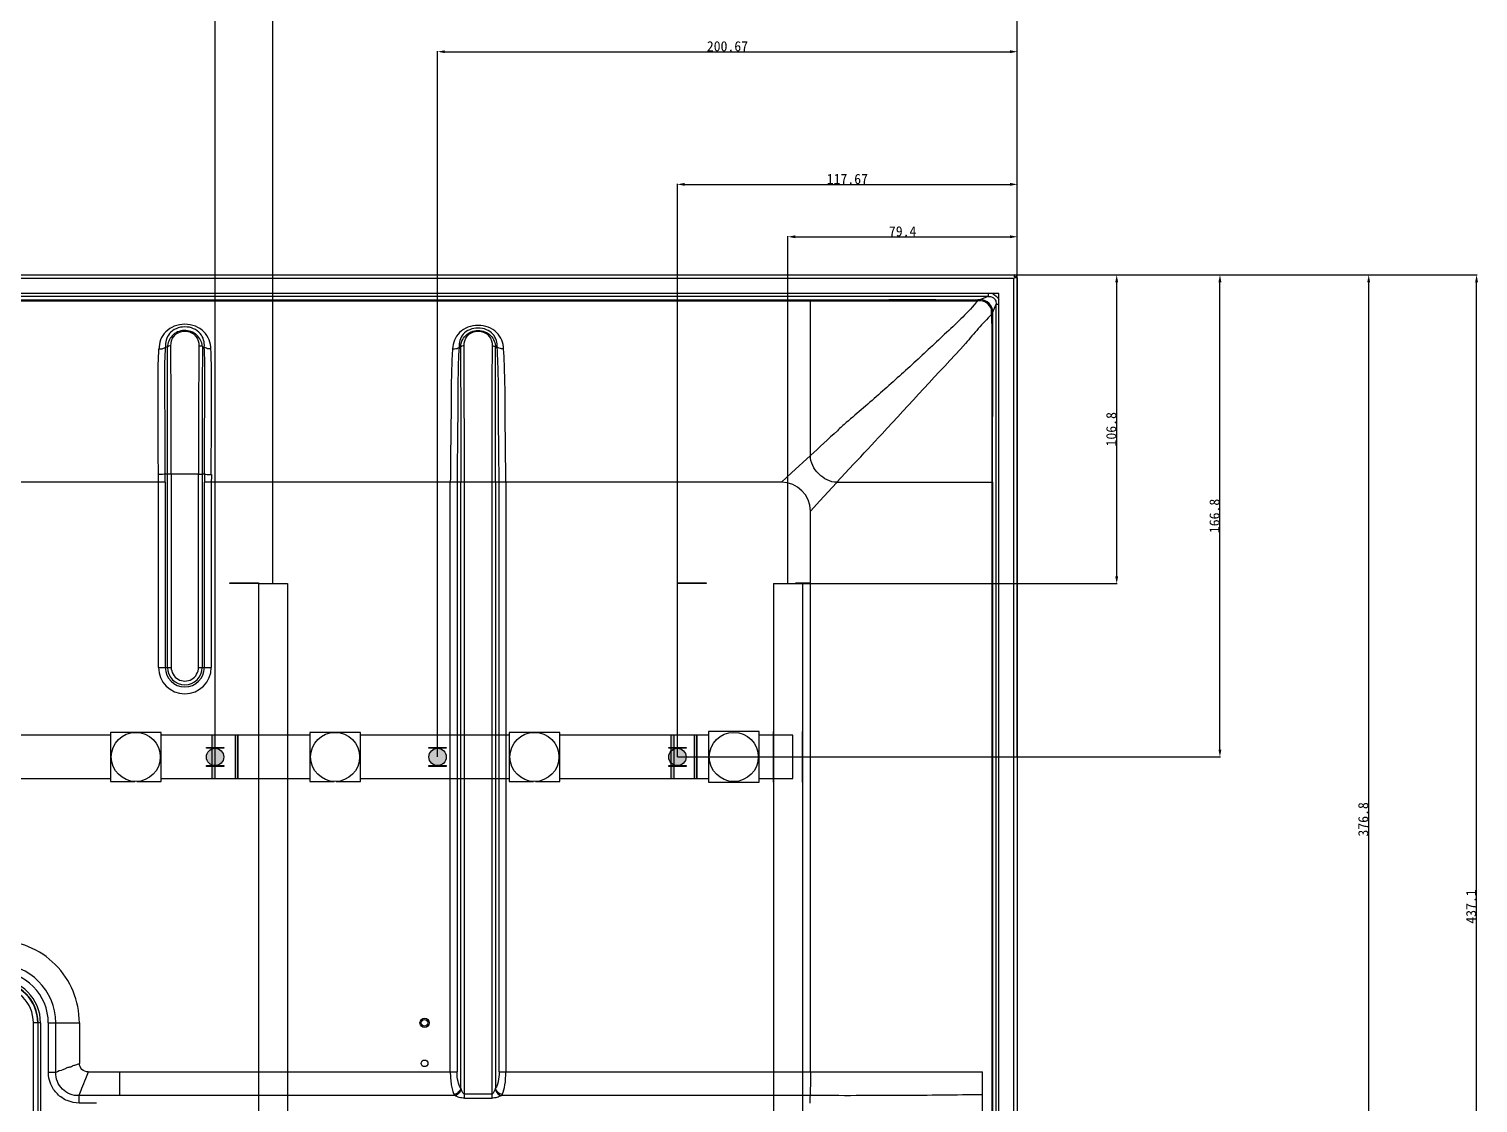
# Model space of a CAD drawing. Header units: millimetres. Extents: x -815 to 2586, y -393 to 7795.
# Drawn here: x 2085 to 2586, y 300 to 671 of the extents above; entities that cross this region are included whole.
import ezdxf

# ---------------------------------------------------------------- set-up
doc = ezdxf.new("R2010")
doc.units = ezdxf.units.MM
doc.header["$LTSCALE"] = 46.255
doc.header["$PDMODE"] = 3
doc.header["$PDSIZE"] = 0.3125
doc.layers.get('0').update_dxf_attribs({"linetype": 'CONTINUOUS'})
doc.layers.get('Defpoints').update_dxf_attribs({"linetype": 'CONTINUOUS'})
doc.layers.add('02___PRT_ALL_AXES', color=7, linetype='CONTINUOUS')
doc.styles.get("Standard").update_dxf_attribs({"font": 'simfang.ttf'})
doc.dimstyles.new('DIMSTYLE_1', dxfattribs={"dimtxt": 3.5, "dimasz": 2.5, "dimexe": 0.18, "dimexo": 0.0625, "dimgap": 0.09, "dimtad": 1, "dimdsep": 46, "dimtxsty": 'Standard', "dimblk": '_FILLED', "dimblk1": '_FILLED', "dimblk2": '_FILLED', "dimcen": 0.09, "dimclrt": 5, "dimadec": 0, "dimazin": 0, "dimtp": 0.01, "dimtm": 0.01, "dimtfac": 1, "dimtofl": 0, "dimtmove": 0, "dimatfit": 3, "dimldrblk": '_FILLED', "dimfxl": 1, "dimtolj": 1, "dimarcsym": 0})

# ---------------------------------------------------------------- blocks, each defined once
blk = doc.blocks.new('2321213')
at = {"color": 7, "linetype": 'Continuous'}
for p, q in [((-1977.16, -2420.24), (-1738.96, -2420.24)), ((-1739.01, -2420.54), (-1977.11, -2420.54)), ((-1738.87, -2420.4), (-1739.01, -2420.54)), ((-1739.01, -2557.51), (-1739.01, -2420.54)), ((-1738.96, -2420.39), (-1738.96, -2420.24)), ((-1738.71, -2420.49), (-1738.86, -2420.49)), ((-1738.71, -2420.49), (-1738.71, -2557.51)), ((-1740.31, -2421.83), (-1975.81, -2421.83)), ((-1741.23, -2422.11), (-1967.87, -2422.11)), ((-1959.51, -2422.39), (-1756.61, -2422.39)), ((-1959.51, -2422.47), (-1756.61, -2422.47)), ((-1756.61, -2435.86), (-1756.61, -2422.39)), ((-1741.9, -2422.37), (-1742.13, -2422.38)), ((-1741.23, -2422.11), (-1741.9, -2422.37)), ((-1741.23, -2421.83), (-1741.23, -2422.11)), ((-1740.31, -2557.26), (-1740.31, -2421.83)), ((-1740.83, -2423.67), (-1740.93, -2423.67)), ((-1740.82, -2423.44), (-1740.55, -2422.77)), ((-1740.55, -2422.77), (-1740.31, -2422.77)), ((-1740.55, -2431.54), (-1740.55, -2422.77)), ((-1812.22, -2426.48), (-1812.38, -2426.47)), ((-1809.19, -2426.47), (-1809.03, -2426.47)), ((-1786.86, -2426.48), (-1786.99, -2426.47)), ((-1786.86, -2426.48), (-1786.99, -2426.48)), ((-1783.83, -2426.48), (-1783.7, -2426.48)), ((-1740.55, -2553.67), (-1740.55, -2431.54)), ((-1740.55, -2460.27), (-1740.55, -2433.57)), ((-1756.61, -2435.86), (-1758.23, -2437.35)), ((-1812.21, -2437.47), (-1812.41, -2437.47)), ((-1812.21, -2454.17), (-1812.21, -2437.47)), ((-1811.89, -2437.47), (-1812.21, -2437.47)), ((-1811.89, -2437.47), (-1811.89, -2454.17)), ((-1809.53, -2437.47), (-1811.89, -2437.47)), ((-1809.53, -2454.17), (-1809.53, -2437.47)), ((-1809.21, -2437.47), (-1809.21, -2454.17)), ((-1809.01, -2437.47), (-1809.21, -2437.47)), ((-1758.23, -2437.35), (-1759.11, -2438.16)), ((-1754.31, -2438.16), (-1752.87, -2436.61)), ((-1812.4, -2438.16), (-1833.87, -2438.16)), ((-1812.99, -2454.17), (-1812.99, -2438.16)), ((-1812.4, -2438.16), (-1812.4, -2454.17)), ((-1809.01, -2454.17), (-1809.01, -2438.16)), ((-1759.11, -2438.16), (-1809.01, -2438.16)), ((-1808.42, -2438.16), (-1808.42, -2454.17)), ((-1787.75, -2489.15), (-1787.75, -2438.16)), ((-1787.16, -2438.16), (-1787.16, -2489.15)), ((-1786.84, -2490.56), (-1786.84, -2438.16)), ((-1786.53, -2491.42), (-1786.53, -2438.16)), ((-1784.17, -2438.16), (-1784.17, -2491.42)), ((-1783.85, -2438.16), (-1783.85, -2490.56)), ((-1783.53, -2489.15), (-1783.53, -2438.16)), ((-1782.95, -2438.16), (-1782.95, -2489.15)), ((-1755.78, -2439.76), (-1754.36, -2438.21)), ((-1754.36, -2438.21), (-1754.31, -2438.16)), ((-1754.31, -2438.16), (-1740.85, -2438.16)), ((-1740.92, -2438.16), (-1740.92, -2540.85)), ((-1740.85, -2438.16), (-1740.85, -2540.85)), ((-1756.61, -2440.66), (-1755.78, -2439.76)), ((-1756.61, -2489.15), (-1756.61, -2440.66)), ((-1806.83, -2446.85), (-1804.34, -2446.85)), ((-1806.83, -2446.92), (-1806.83, -2446.85)), ((-1804.34, -2446.92), (-1806.83, -2446.92)), ((-1804.34, -2446.85), (-1804.34, -2446.92)), ((-1768.1, -2446.85), (-1765.61, -2446.85)), ((-1768.1, -2446.92), (-1768.1, -2446.85)), ((-1765.61, -2446.92), (-1768.1, -2446.92)), ((-1765.61, -2446.85), (-1765.61, -2446.92)), ((-1757.86, -2446.85), (-1756.61, -2446.85)), ((-1757.86, -2446.92), (-1757.86, -2446.85)), ((-1757.86, -2446.92), (-1756.61, -2446.92)), ((-1812.99, -2454.17), (-1811.89, -2454.17)), ((-1809.53, -2454.17), (-1808.42, -2454.17)), ((-1808.84, -2461.09), (-1807.34, -2461.09)), ((-1808.84, -2461.16), (-1808.84, -2461.09)), ((-1807.34, -2461.16), (-1808.84, -2461.16)), ((-1807.34, -2461.09), (-1807.34, -2461.16)), ((-1789.6, -2461.09), (-1788.1, -2461.09)), ((-1789.6, -2461.16), (-1789.6, -2461.09)), ((-1788.1, -2461.16), (-1789.6, -2461.16)), ((-1788.1, -2461.09), (-1788.1, -2461.16)), ((-1768.86, -2461.09), (-1767.36, -2461.09)), ((-1768.86, -2461.16), (-1768.86, -2461.09)), ((-1767.36, -2461.16), (-1768.86, -2461.16)), ((-1767.36, -2461.09), (-1767.36, -2461.16)), ((-1808.84, -2462.66), (-1807.34, -2462.66)), ((-1808.84, -2462.74), (-1808.84, -2462.66)), ((-1807.34, -2462.66), (-1807.34, -2462.74)), ((-1789.6, -2462.66), (-1788.1, -2462.66)), ((-1789.6, -2462.74), (-1789.6, -2462.66)), ((-1788.1, -2462.66), (-1788.1, -2462.74)), ((-1768.86, -2462.66), (-1767.36, -2462.66)), ((-1768.86, -2462.74), (-1768.86, -2462.66)), ((-1767.36, -2462.66), (-1767.36, -2462.74)), ((-1740.55, -2489.01), (-1740.55, -2462.3)), ((-1807.34, -2462.74), (-1808.84, -2462.74)), ((-1788.1, -2462.74), (-1789.6, -2462.74)), ((-1767.36, -2462.74), (-1768.86, -2462.74)), ((-1823.19, -2484.9), (-1823.81, -2484.9)), ((-1823.81, -2537.62), (-1823.81, -2484.9)), ((-1823.43, -2484.9), (-1823.43, -2537.62)), ((-1823.4, -2537.62), (-1823.4, -2484.9)), ((-1823.19, -2484.9), (-1823.19, -2537.62)), ((-1822.51, -2484.9), (-1819.83, -2484.9)), ((-1822.51, -2489.18), (-1822.51, -2484.91)), ((-1821.88, -2489.19), (-1821.88, -2484.9)), ((-1819.83, -2484.9), (-1819.83, -2488.41)), ((-1821.88, -2489.19), (-1822.51, -2489.19)), ((-1819.08, -2489.15), (-1787.16, -2489.15)), ((-1816.33, -2491.2), (-1816.33, -2489.15)), ((-1783.53, -2489.15), (-1741.71, -2489.15)), ((-1787.36, -2491.2), (-1819.87, -2491.2)), ((-1819.87, -2491.2), (-1819.87, -2491.84)), ((-1786.53, -2491.05), (-1784.17, -2491.05)), ((-1786.53, -2491.42), (-1784.17, -2491.42)), ((-1756.61, -2491.2), (-1783.33, -2491.2)), ((-1741.71, -2492.55), (-1741.71, -2491.12)), ((-1740.55, -2517.75), (-1740.55, -2491.04)), ((-1818.36, -2491.84), (-1819.86, -2491.84))]:
    blk.add_line(p, q, dxfattribs=at)
blk.add_lwpolyline([(-1812.22, -2426.47), (-1812.28, -2426.47), (-1812.33, -2426.47), (-1812.38, -2426.47)], dxfattribs=at)
for centre, radius, start, end in [((-1738.96, -2420.49), 0.25, 0, 90), ((-5735.28, -2437.9), 3923.08, 0.00627, 0.16685), ((-3595.22, -2436.92), 1783.33, 359.98247, 0.33926), ((176.48, -2437.49), 1986.01, 179.67895, 179.99932), ((1755.25, -2437.36), 3564.46, 179.8251, 180.0018), ((-3535.6, -2437.3), 1749.07, 359.97158, 0.35812), ((-1849.79, -2438.16), 36.8, 359.997, 1.0455), ((-1851.37, -2438.16), 38.97, 359.9973, 1.0206), ((-1770.04, -2438.16), 38.97, 178.9794, 180.0027), ((-1771.62, -2438.16), 36.8, 178.9539, 180.003), ((-1759.11, -2440.66), 2.5, 0.0055, 89.9945), ((-1810.71, -2454.17), 2.28, 180, 360), ((-1810.71, -2454.17), 1.69, 180, 0), ((-1810.71, -2454.17), 1.5, 180, 0), ((-1810.71, -2454.17), 1.18, 179.9975, 0.0025), ((-1826.95, -2484.9), 7.12, 359.9986, 90), ((-1826.95, -2484.9), 5.07, 0, 90), ((-1826.95, -2484.9), 4.43, 359.9288, 90), ((-1826.95, -2484.9), 3.76, 0, 90), ((-1826.95, -2484.9), 3.55, 0, 90), ((-1826.95, -2484.9), 3.52, 0, 90), ((-1826.95, -2484.9), 3.14, 0, 90), ((-1931.57, -2489.09), 189.86, 359.3879, 359.9807)]:
    blk.add_arc(centre, radius, start, end, dxfattribs=at)
for points in [[(-1738.87, -2420.4), (-1738.9, -2420.39), (-1738.93, -2420.38), (-1738.95, -2420.39)], [(-1738.87, -2420.4), (-1738.86, -2420.43), (-1738.85, -2420.46), (-1738.86, -2420.48)], [(-1741.88, -2422.48), (-1741.96, -2422.48), (-1742.04, -2422.48), (-1742.13, -2422.47)], [(-1740.84, -2421.87), (-1740.61, -2421.96), (-1740.41, -2422.16), (-1740.32, -2422.39)], [(-1740.93, -2423.67), (-1740.93, -2423.58), (-1740.94, -2423.5), (-1740.93, -2423.41)], [(-1740.83, -2423.67), (-1740.83, -2423.6), (-1740.83, -2423.52), (-1740.82, -2423.44)], [(-1809.2, -2426.38), (-1809.19, -2426.41), (-1809.19, -2426.44), (-1809.19, -2426.48)], [(-1787.36, -2491.2), (-1787.39, -2491.17), (-1787.41, -2491.14), (-1787.43, -2491.1)], [(-1786.82, -2490.64), (-1786.83, -2490.61), (-1786.84, -2490.59), (-1786.84, -2490.56)], [(-1783.85, -2490.56), (-1783.85, -2490.59), (-1783.86, -2490.61), (-1783.87, -2490.64)], [(-1783.26, -2491.1), (-1783.28, -2491.14), (-1783.3, -2491.17), (-1783.33, -2491.2)]]:
    blk.add_open_spline(points, degree=3, dxfattribs=at)
for points, knots in [([(-1756.61, -2422.39), (-1754.2, -2422.39), (-1750.58, -2422.37), (-1745.75, -2422.37), (-1743.34, -2422.38), (-1742.13, -2422.38)], [0, 0, 0, 0, 0.500018, 0.750056, 1, 1, 1, 1]), ([(-1756.61, -2422.48), (-1754.2, -2422.48), (-1750.58, -2422.46), (-1745.75, -2422.46), (-1743.33, -2422.47), (-1742.13, -2422.47)], [0, 0, 0, 0, 0.499984, 0.749957, 1, 1, 1, 1]), ([(-1742.13, -2422.47), (-1742.95, -2423.45), (-1744.36, -2424.77), (-1746.23, -2426.53), (-1748.13, -2428.28), (-1750.54, -2430.46), (-1752.51, -2432.16), (-1753.51, -2433)], [0, 0, 0, 0, 0.24762, 0.37251, 0.497263, 0.747199, 1, 1, 1, 1]), ([(-1742.13, -2422.38), (-1742.13, -2422.38), (-1742.13, -2422.41), (-1742.13, -2422.44), (-1742.13, -2422.47)], [0, 0, 0, 0, 0.167464, 1, 1, 1, 1]), ([(-1740.82, -2423.44), (-1740.83, -2423.17), (-1741.08, -2422.62), (-1741.63, -2422.38), (-1741.9, -2422.37)], [0, 0, 0, 0, 0.500211, 1, 1, 1, 1]), ([(-1741.9, -2422.37), (-1741.89, -2422.37), (-1741.88, -2422.41), (-1741.88, -2422.45), (-1741.88, -2422.48)], [0, 0, 0, 0, 0.169765, 1, 1, 1, 1]), ([(-1740.93, -2423.41), (-1740.94, -2423.18), (-1741.15, -2422.69), (-1741.64, -2422.48), (-1741.88, -2422.48)], [0, 0, 0, 0, 0.499791, 1, 1, 1, 1]), ([(-1741.23, -2422.11), (-1741.13, -2422.09), (-1740.94, -2422.1), (-1740.77, -2422.2), (-1740.7, -2422.27)], [0, 0, 0, 0, 0.494418, 1, 1, 1, 1]), ([(-1740.7, -2422.27), (-1740.67, -2422.31), (-1740.56, -2422.45), (-1740.54, -2422.64), (-1740.55, -2422.77)], [0, 0, 0, 0, 0.256234, 1, 1, 1, 1]), ([(-1740.93, -2423.67), (-1741.12, -2423.86), (-1741.52, -2424.25), (-1742.09, -2424.87), (-1742.64, -2425.51), (-1743.01, -2425.94), (-1743.18, -2426.16)], [0, 0, 0, 0, 0.246262, 0.496367, 0.748101, 1, 1, 1, 1]), ([(-1740.82, -2423.44), (-1740.83, -2423.44), (-1740.86, -2423.42), (-1740.9, -2423.42), (-1740.93, -2423.41)], [0, 0, 0, 0, 0.17127, 1, 1, 1, 1]), ([(-1740.93, -2423.67), (-1740.93, -2424.27), (-1740.92, -2425.48), (-1740.92, -2427.9), (-1740.92, -2430.92), (-1740.92, -2434.54), (-1740.92, -2436.96), (-1740.92, -2438.16)], [0, 0, 0, 0, 0.125, 0.249999, 0.500001, 0.75, 1, 1, 1, 1]), ([(-1740.85, -2438.16), (-1740.85, -2435.75), (-1740.84, -2432.13), (-1740.83, -2427.3), (-1740.84, -2424.88), (-1740.83, -2423.67)], [0, 0, 0, 0, 0.500079, 0.75014, 1, 1, 1, 1]), ([(-1808.46, -2426.64), (-1808.46, -2426.37), (-1808.57, -2425.82), (-1809.03, -2425.1), (-1809.79, -2424.61), (-1810.71, -2424.45), (-1811.63, -2424.61), (-1812.38, -2425.1), (-1812.86, -2425.82), (-1812.93, -2426.37), (-1812.95, -2426.64)], [0, 0, 0, 0, 0.11624, 0.236277, 0.364551, 0.500067, 0.6356, 0.763688, 0.883581, 1, 1, 1, 1]), ([(-1809.03, -2426.47), (-1809.01, -2426.27), (-1809.05, -2425.85), (-1809.35, -2425.25), (-1809.95, -2424.82), (-1810.71, -2424.68), (-1811.47, -2424.82), (-1812.06, -2425.25), (-1812.37, -2425.85), (-1812.4, -2426.27), (-1812.38, -2426.47)], [0, 0, 0, 0, 0.111757, 0.228495, 0.358249, 0.500007, 0.641794, 0.771534, 0.888062, 1, 1, 1, 1]), ([(-1809.2, -2426.38), (-1809.22, -2426.2), (-1809.32, -2425.85), (-1809.78, -2425.24), (-1810.77, -2424.88), (-1811.9, -2425.37), (-1812.21, -2426.12), (-1812.22, -2426.47)], [0, 0, 0, 0, 0.120447, 0.242193, 0.504081, 0.762667, 1, 1, 1, 1]), ([(-1811.92, -2426.36), (-1811.93, -2426.07), (-1811.72, -2425.39), (-1810.71, -2424.93), (-1809.7, -2425.39), (-1809.48, -2426.07), (-1809.5, -2426.36)], [0, 0, 0, 0, 0.232839, 0.49999, 0.767121, 1, 1, 1, 1]), ([(-1783.14, -2426.63), (-1783.14, -2426.12), (-1783.5, -2425.29), (-1784.46, -2424.7), (-1785.35, -2424.55), (-1786.23, -2424.7), (-1786.97, -2425.16), (-1787.44, -2425.85), (-1787.53, -2426.37), (-1787.55, -2426.63)], [0, 0, 0, 0, 0.232719, 0.36172, 0.497695, 0.6337, 0.762578, 0.883211, 1, 1, 1, 1]), ([(-1783.7, -2426.48), (-1783.69, -2426.28), (-1783.73, -2425.88), (-1784.04, -2425.31), (-1784.62, -2424.91), (-1785.35, -2424.79), (-1786.07, -2424.91), (-1786.66, -2425.31), (-1786.96, -2425.88), (-1787, -2426.28), (-1786.99, -2426.48)], [0, 0, 0, 0, 0.111386, 0.228152, 0.358297, 0.50002, 0.641846, 0.771951, 0.888466, 1, 1, 1, 1]), ([(-1786.86, -2426.48), (-1786.85, -2426.12), (-1786.52, -2425.35), (-1785.35, -2424.88), (-1784.17, -2425.35), (-1783.84, -2426.12), (-1783.83, -2426.48)], [0, 0, 0, 0, 0.23809, 0.500229, 0.762272, 1, 1, 1, 1]), ([(-1786.56, -2426.36), (-1786.57, -2426.07), (-1786.36, -2425.39), (-1785.35, -2424.93), (-1784.33, -2425.39), (-1784.12, -2426.07), (-1784.13, -2426.36)], [0, 0, 0, 0, 0.231568, 0.499935, 0.768376, 1, 1, 1, 1]), ([(-1809.5, -2426.36), (-1809.47, -2426.36), (-1809.37, -2426.34), (-1809.26, -2426.35), (-1809.2, -2426.38)], [0, 0, 0, 0, 0.298009, 1, 1, 1, 1]), ([(-1752.87, -2436.61), (-1752.05, -2435.73), (-1748.82, -2432.24), (-1745.59, -2428.76), (-1743.18, -2426.16)], [0, 0, 0, 0, 0.2536, 1, 1, 1, 1]), ([(-1813, -2437.49), (-1813.01, -2435.59), (-1812.99, -2431.98), (-1813.05, -2428.36), (-1812.95, -2426.64)], [0, 0, 0, 0, 0.52389, 1, 1, 1, 1]), ([(-1812.95, -2426.64), (-1812.89, -2426.64), (-1812.7, -2426.63), (-1812.49, -2426.57), (-1812.38, -2426.47)], [0, 0, 0, 0, 0.28529, 1, 1, 1, 1]), ([(-1812.41, -2437.47), (-1812.4, -2436.49), (-1812.42, -2434.57), (-1812.42, -2431.75), (-1812.47, -2429.07), (-1812.42, -2427.32), (-1812.38, -2426.47)], [0, 0, 0, 0, 0.266836, 0.524275, 0.767779, 1, 1, 1, 1]), ([(-1811.92, -2426.36), (-1811.95, -2426.36), (-1812.06, -2426.37), (-1812.17, -2426.42), (-1812.22, -2426.47)], [0, 0, 0, 0, 0.278515, 1, 1, 1, 1]), ([(-1809.01, -2437.47), (-1808.99, -2435.55), (-1809.02, -2431.88), (-1808.94, -2428.21), (-1809.03, -2426.47)], [0, 0, 0, 0, 0.524294, 1, 1, 1, 1]), ([(-1808.46, -2426.64), (-1808.52, -2426.64), (-1808.72, -2426.63), (-1808.93, -2426.57), (-1809.03, -2426.47)], [0, 0, 0, 0, 0.285449, 1, 1, 1, 1]), ([(-1808.42, -2437.49), (-1808.42, -2435.59), (-1808.42, -2432.82), (-1808.38, -2429.2), (-1808.42, -2427.48), (-1808.46, -2426.64)], [0, 0, 0, 0, 0.523841, 0.767523, 1, 1, 1, 1]), ([(-1787.55, -2426.63), (-1787.59, -2427.07), (-1787.63, -2427.96), (-1787.68, -2429.79), (-1787.68, -2433.19), (-1787.74, -2436.15), (-1787.75, -2438.16)], [0, 0, 0, 0, 0.114739, 0.231887, 0.475707, 1, 1, 1, 1]), ([(-1787.55, -2426.63), (-1787.49, -2426.63), (-1787.3, -2426.63), (-1787.09, -2426.57), (-1786.99, -2426.48)], [0, 0, 0, 0, 0.28552, 1, 1, 1, 1]), ([(-1786.99, -2426.48), (-1787.05, -2427.38), (-1787.1, -2429.23), (-1787.1, -2433.12), (-1787.16, -2436.12), (-1787.16, -2438.16)], [0, 0, 0, 0, 0.231515, 0.475255, 1, 1, 1, 1]), ([(-1786.56, -2426.36), (-1786.59, -2426.36), (-1786.7, -2426.37), (-1786.81, -2426.42), (-1786.86, -2426.48)], [0, 0, 0, 0, 0.277841, 1, 1, 1, 1]), ([(-1786.86, -2426.48), (-1786.86, -2427.35), (-1786.85, -2431.25), (-1786.85, -2435.14), (-1786.84, -2438.16)], [0, 0, 0, 0, 0.225053, 1, 1, 1, 1]), ([(-1784.13, -2426.36), (-1784.15, -2428.21), (-1784.16, -2432.14), (-1784.17, -2436.08), (-1784.17, -2438.16)], [0, 0, 0, 0, 0.469846, 1, 1, 1, 1]), ([(-1784.13, -2426.36), (-1784.1, -2426.36), (-1783.99, -2426.37), (-1783.88, -2426.42), (-1783.83, -2426.48)], [0, 0, 0, 0, 0.27715, 1, 1, 1, 1]), ([(-1783.85, -2438.16), (-1783.83, -2437.11), (-1783.86, -2435.05), (-1783.84, -2432.03), (-1783.84, -2429.18), (-1783.83, -2427.35), (-1783.83, -2426.48)], [0, 0, 0, 0, 0.269898, 0.529788, 0.774913, 1, 1, 1, 1]), ([(-1783.53, -2438.16), (-1783.53, -2437.12), (-1783.56, -2435.08), (-1783.6, -2431.18), (-1783.57, -2428.32), (-1783.7, -2426.48)], [0, 0, 0, 0, 0.266729, 0.524798, 1, 1, 1, 1]), ([(-1783.14, -2426.63), (-1783.2, -2426.63), (-1783.39, -2426.62), (-1783.6, -2426.57), (-1783.7, -2426.48)], [0, 0, 0, 0, 0.285687, 1, 1, 1, 1]), ([(-1782.95, -2438.16), (-1782.96, -2436.15), (-1783.01, -2433.19), (-1783.01, -2429.35), (-1783.09, -2427.52), (-1783.14, -2426.63)], [0, 0, 0, 0, 0.52433, 0.768164, 1, 1, 1, 1]), ([(-1753.51, -2433), (-1753.76, -2433.23), (-1754.8, -2434.19), (-1755.83, -2435.14), (-1756.61, -2435.86)], [0, 0, 0, 0, 0.246025, 1, 1, 1, 1]), ([(-1754.31, -2438.16), (-1754.89, -2438.17), (-1756.02, -2437.57), (-1756.61, -2436.44), (-1756.61, -2435.86)], [0, 0, 0, 0, 0.499416, 1, 1, 1, 1]), ([(-1812.41, -2437.47), (-1812.44, -2437.47), (-1812.64, -2437.48), (-1812.83, -2437.49), (-1813, -2437.49)], [0, 0, 0, 0, 0.170636, 1, 1, 1, 1]), ([(-1809.53, -2437.47), (-1809.49, -2437.47), (-1809.39, -2437.47), (-1809.28, -2437.47), (-1809.21, -2437.47)], [0, 0, 0, 0, 0.30856, 1, 1, 1, 1]), ([(-1809.01, -2437.47), (-1808.97, -2437.47), (-1808.78, -2437.48), (-1808.58, -2437.49), (-1808.42, -2437.49)], [0, 0, 0, 0, 0.170697, 1, 1, 1, 1]), ([(-1821, -2488.86), (-1821.08, -2488.89), (-1821.38, -2489), (-1821.68, -2489.1), (-1821.88, -2489.19)], [0, 0, 0, 0, 0.29916, 1, 1, 1, 1]), ([(-1821, -2488.86), (-1820.96, -2488.82), (-1820.88, -2488.75), (-1820.73, -2488.72), (-1820.57, -2488.71), (-1820.43, -2488.63), (-1820.29, -2488.57), (-1820.08, -2488.52), (-1819.93, -2488.45), (-1819.83, -2488.41)], [0, 0, 0, 0, 0.121388, 0.241538, 0.363625, 0.489119, 0.616304, 0.743697, 1, 1, 1, 1]), ([(-1819.08, -2489.15), (-1819.27, -2489.15), (-1819.67, -2488.99), (-1819.83, -2488.6), (-1819.83, -2488.41)], [0, 0, 0, 0, 0.499952, 1, 1, 1, 1]), ([(-1819.86, -2491.84), (-1820.21, -2491.83), (-1820.9, -2491.7), (-1821.78, -2491.1), (-1822.37, -2490.23), (-1822.52, -2489.53), (-1822.51, -2489.18)], [0, 0, 0, 0, 0.24997, 0.50005, 0.750006, 1, 1, 1, 1]), ([(-1819.87, -2491.2), (-1820.38, -2491.22), (-1821.47, -2490.79), (-1821.89, -2489.71), (-1821.88, -2489.19)], [0, 0, 0, 0, 0.499969, 1, 1, 1, 1]), ([(-1819.08, -2489.15), (-1819.16, -2489.35), (-1819.34, -2489.83), (-1819.61, -2490.51), (-1819.79, -2491), (-1819.87, -2491.2)], [0, 0, 0, 0, 0.293349, 0.701406, 1, 1, 1, 1]), ([(-1787.75, -2489.15), (-1787.75, -2489.34), (-1787.73, -2489.72), (-1787.68, -2490.25), (-1787.59, -2490.71), (-1787.49, -2490.99), (-1787.43, -2491.1)], [0, 0, 0, 0, 0.287283, 0.561956, 0.804256, 1, 1, 1, 1]), ([(-1786.84, -2490.56), (-1786.97, -2490.39), (-1787.13, -2489.92), (-1787.16, -2489.43), (-1787.16, -2489.15)], [0, 0, 0, 0, 0.435067, 1, 1, 1, 1]), ([(-1783.53, -2489.15), (-1783.53, -2489.43), (-1783.56, -2489.92), (-1783.73, -2490.39), (-1783.85, -2490.56)], [0, 0, 0, 0, 0.565017, 1, 1, 1, 1]), ([(-1783.26, -2491.1), (-1783.13, -2490.84), (-1782.98, -2490.19), (-1782.95, -2489.53), (-1782.95, -2489.15)], [0, 0, 0, 0, 0.437359, 1, 1, 1, 1]), ([(-1756.61, -2489.15), (-1756.61, -2489.55), (-1756.6, -2490.23), (-1756.62, -2490.92), (-1756.61, -2491.2)], [0, 0, 0, 0, 0.58086, 1, 1, 1, 1]), ([(-1786.84, -2490.56), (-1786.88, -2490.69), (-1787.04, -2490.94), (-1787.29, -2491.07), (-1787.43, -2491.1)], [0, 0, 0, 0, 0.489217, 1, 1, 1, 1]), ([(-1786.82, -2490.64), (-1786.84, -2490.7), (-1786.94, -2490.95), (-1787.17, -2491.15), (-1787.36, -2491.2)], [0, 0, 0, 0, 0.24557, 1, 1, 1, 1]), ([(-1786.53, -2491.42), (-1786.68, -2491.42), (-1786.97, -2491.37), (-1787.24, -2491.26), (-1787.36, -2491.2)], [0, 0, 0, 0, 0.520458, 1, 1, 1, 1]), ([(-1786.53, -2491.05), (-1786.56, -2491.05), (-1786.63, -2491), (-1786.72, -2490.85), (-1786.78, -2490.73), (-1786.82, -2490.64)], [0, 0, 0, 0, 0.192884, 0.450882, 1, 1, 1, 1]), ([(-1783.87, -2490.64), (-1783.9, -2490.72), (-1783.96, -2490.83), (-1784.05, -2490.98), (-1784.12, -2491.05), (-1784.17, -2491.05)], [0, 0, 0, 0, 0.488544, 0.744965, 1, 1, 1, 1]), ([(-1783.33, -2491.2), (-1783.46, -2491.26), (-1783.72, -2491.37), (-1784.01, -2491.42), (-1784.17, -2491.42)], [0, 0, 0, 0, 0.479591, 1, 1, 1, 1]), ([(-1783.87, -2490.64), (-1783.82, -2490.83), (-1783.64, -2491.08), (-1783.39, -2491.19), (-1783.33, -2491.2)], [0, 0, 0, 0, 0.760403, 1, 1, 1, 1]), ([(-1783.26, -2491.1), (-1783.4, -2491.07), (-1783.65, -2490.94), (-1783.81, -2490.69), (-1783.85, -2490.56)], [0, 0, 0, 0, 0.510769, 1, 1, 1, 1]), ([(-1756.62, -2491.84), (-1756.62, -2491.71), (-1756.63, -2491.51), (-1756.64, -2491.29), (-1756.61, -2491.2)], [0, 0, 0, 0, 0.579779, 1, 1, 1, 1]), ([(-1741.71, -2491.12), (-1744.04, -2491.15), (-1749.01, -2491.21), (-1753.97, -2491.2), (-1756.61, -2491.2)], [0, 0, 0, 0, 0.469055, 1, 1, 1, 1])]:
    blk.add_open_spline(points, degree=3, knots=knots, dxfattribs=at)
blk = doc.blocks.new('8888924')
at = {"layer": '02___PRT_ALL_AXES', "color": 1, "linetype": 'Continuous'}
for centre, radius in [((2048.68, -1969.37), 0.4), ((2048.68, -1969.37), 0.283), ((2048.68, -1972.87), 0.288)]:
    blk.add_circle(centre, radius, dxfattribs=at)
blk = doc.blocks.new('_FILLED')
at = {"color": 0, "linetype": 'ByBlock'}
blk.add_solid([(0, 0), (-1, 0.2), (-1, -0.2)], dxfattribs=at)
blk = doc.blocks.new('*D79')
at = {"color": 0, "lineweight": -2, "transparency": 16777216}
for p, q in [((2309.15, 419.45), (2309.15, 617.71)), ((2311.65, 617.53), (2424.32, 617.53)), ((2426.82, 419.45), (2426.82, 617.71))]:
    blk.add_line(p, q, dxfattribs=at)
at = {"layer": 'Defpoints', "color": 0, "transparency": 16777216}
for p in [(2426.82, 617.53), (2309.15, 419.39), (2426.82, 419.39)]:
    blk.add_point(p, dxfattribs=at)
at = {"color": 0, "lineweight": -2, "transparency": 16777216, "xscale": 2.5, "yscale": 2.5, "zscale": 2.5, "rotation": 180}
blk.add_blockref('_FILLED', (2309.15, 617.53), dxfattribs=at)
at = {"color": 0, "lineweight": -2, "transparency": 16777216, "xscale": 2.5, "yscale": 2.5, "zscale": 2.5}
blk.add_blockref('_FILLED', (2426.82, 617.53), dxfattribs=at)
at = {"color": 5, "transparency": 16777216, "insert": (2367.98, 619.4), "char_height": 3.5, "attachment_point": 5}
blk.add_mtext('\\A1;117.67', dxfattribs=at)
blk = doc.blocks.new('*D80')
at = {"color": 0, "lineweight": -2, "transparency": 16777216}
for p, q in [((2226.14, 419.45), (2226.14, 663.62)), ((2228.64, 663.44), (2424.32, 663.44)), ((2426.82, 585.25), (2426.82, 663.62))]:
    blk.add_line(p, q, dxfattribs=at)
at = {"layer": 'Defpoints', "color": 0, "transparency": 16777216}
for p in [(2426.82, 663.44), (2426.82, 585.19), (2226.14, 419.39)]:
    blk.add_point(p, dxfattribs=at)
at = {"color": 0, "lineweight": -2, "transparency": 16777216, "xscale": 2.5, "yscale": 2.5, "zscale": 2.5, "rotation": 180}
blk.add_blockref('_FILLED', (2226.14, 663.44), dxfattribs=at)
at = {"color": 0, "lineweight": -2, "transparency": 16777216, "xscale": 2.5, "yscale": 2.5, "zscale": 2.5}
blk.add_blockref('_FILLED', (2426.82, 663.44), dxfattribs=at)
at = {"color": 5, "transparency": 16777216, "insert": (2326.48, 665.31), "char_height": 3.5, "attachment_point": 5}
blk.add_mtext('\\A1;200.67', dxfattribs=at)
blk = doc.blocks.new('*D81')
at = {"color": 0, "lineweight": -2, "transparency": 16777216}
for p, q in [((2149.14, 419.45), (2149.14, 712.69)), ((2151.64, 712.51), (2424.32, 712.51)), ((2426.82, 419.51), (2426.82, 712.69))]:
    blk.add_line(p, q, dxfattribs=at)
at = {"layer": 'Defpoints', "color": 0, "transparency": 16777216}
for p in [(2426.82, 712.51), (2149.14, 419.39), (2426.82, 419.45)]:
    blk.add_point(p, dxfattribs=at)
at = {"color": 0, "lineweight": -2, "transparency": 16777216, "xscale": 2.5, "yscale": 2.5, "zscale": 2.5, "rotation": 180}
blk.add_blockref('_FILLED', (2149.14, 712.51), dxfattribs=at)
at = {"color": 0, "lineweight": -2, "transparency": 16777216, "xscale": 2.5, "yscale": 2.5, "zscale": 2.5}
blk.add_blockref('_FILLED', (2426.82, 712.51), dxfattribs=at)
at = {"color": 5, "transparency": 16777216, "insert": (2287.98, 714.38), "char_height": 3.5, "attachment_point": 5}
blk.add_mtext('\\A1;277.67', dxfattribs=at)
blk = doc.blocks.new('*D82')
at = {"color": 0, "lineweight": -2, "transparency": 16777216}
for p, q in [((2068.57, 419.45), (2068.57, 756.55)), ((2071.07, 756.37), (2424.32, 756.37)), ((2426.82, 419.57), (2426.82, 756.55))]:
    blk.add_line(p, q, dxfattribs=at)
at = {"layer": 'Defpoints', "color": 0, "transparency": 16777216}
for p in [(2426.82, 756.37), (2068.57, 419.39), (2426.82, 419.51)]:
    blk.add_point(p, dxfattribs=at)
at = {"color": 0, "lineweight": -2, "transparency": 16777216, "xscale": 2.5, "yscale": 2.5, "zscale": 2.5, "rotation": 180}
blk.add_blockref('_FILLED', (2068.57, 756.37), dxfattribs=at)
at = {"color": 0, "lineweight": -2, "transparency": 16777216, "xscale": 2.5, "yscale": 2.5, "zscale": 2.5}
blk.add_blockref('_FILLED', (2426.82, 756.37), dxfattribs=at)
at = {"color": 5, "transparency": 16777216, "insert": (2247.7, 758.24), "char_height": 3.5, "attachment_point": 5}
blk.add_mtext('\\A1;358.24', dxfattribs=at)
blk = doc.blocks.new('*D83')
at = {"color": 0, "lineweight": -2, "transparency": 16777216}
for p, q in [((1932.14, 419.45), (1932.14, 796.23)), ((1934.64, 796.05), (2424.32, 796.05)), ((2426.82, 516.82), (2426.82, 796.23))]:
    blk.add_line(p, q, dxfattribs=at)
at = {"layer": 'Defpoints', "color": 0, "transparency": 16777216}
for p in [(2426.82, 796.05), (2426.82, 516.75), (1932.14, 419.39)]:
    blk.add_point(p, dxfattribs=at)
at = {"color": 0, "lineweight": -2, "transparency": 16777216, "xscale": 2.5, "yscale": 2.5, "zscale": 2.5, "rotation": 180}
blk.add_blockref('_FILLED', (1932.14, 796.05), dxfattribs=at)
at = {"color": 0, "lineweight": -2, "transparency": 16777216, "xscale": 2.5, "yscale": 2.5, "zscale": 2.5}
blk.add_blockref('_FILLED', (2426.82, 796.05), dxfattribs=at)
at = {"color": 5, "transparency": 16777216, "insert": (2179.48, 797.92), "char_height": 3.5, "attachment_point": 5}
blk.add_mtext('\\A1;494.68', dxfattribs=at)
blk = doc.blocks.new('*D84')
at = {"color": 0, "lineweight": -2, "transparency": 16777216}
for p, q in [((1812.14, 419.45), (1812.14, 839.04)), ((1814.64, 838.86), (2424.32, 838.86)), ((2426.82, 419.64), (2426.82, 839.04))]:
    blk.add_line(p, q, dxfattribs=at)
at = {"layer": 'Defpoints', "color": 0, "transparency": 16777216}
for p in [(2426.82, 838.86), (1812.14, 419.39), (2426.82, 419.57)]:
    blk.add_point(p, dxfattribs=at)
at = {"color": 0, "lineweight": -2, "transparency": 16777216, "xscale": 2.5, "yscale": 2.5, "zscale": 2.5, "rotation": 180}
blk.add_blockref('_FILLED', (1812.14, 838.86), dxfattribs=at)
at = {"color": 0, "lineweight": -2, "transparency": 16777216, "xscale": 2.5, "yscale": 2.5, "zscale": 2.5}
blk.add_blockref('_FILLED', (2426.82, 838.86), dxfattribs=at)
at = {"color": 5, "transparency": 16777216, "insert": (2119.48, 840.73), "char_height": 3.5, "attachment_point": 5}
blk.add_mtext('\\A1;614.68', dxfattribs=at)
blk = doc.blocks.new('*D85')
at = {"color": 0, "lineweight": -2, "transparency": 16777216}
for p, q in [((1692.14, 419.45), (1692.14, 889.17)), ((1694.64, 888.99), (2424.32, 888.99)), ((2426.82, 419.64), (2426.82, 889.17))]:
    blk.add_line(p, q, dxfattribs=at)
at = {"layer": 'Defpoints', "color": 0, "transparency": 16777216}
for p in [(2426.82, 888.99), (1692.14, 419.39), (2426.82, 419.57)]:
    blk.add_point(p, dxfattribs=at)
at = {"color": 0, "lineweight": -2, "transparency": 16777216, "xscale": 2.5, "yscale": 2.5, "zscale": 2.5, "rotation": 180}
blk.add_blockref('_FILLED', (1692.14, 888.99), dxfattribs=at)
at = {"color": 0, "lineweight": -2, "transparency": 16777216, "xscale": 2.5, "yscale": 2.5, "zscale": 2.5}
blk.add_blockref('_FILLED', (2426.82, 888.99), dxfattribs=at)
at = {"color": 5, "transparency": 16777216, "insert": (2059.48, 890.86), "char_height": 3.5, "attachment_point": 5}
blk.add_mtext('\\A1;734.68', dxfattribs=at)
blk = doc.blocks.new('*D86')
at = {"color": 0, "lineweight": -2, "transparency": 16777216}
for p, q in [((1588.14, 419.45), (1588.14, 928.85)), ((1590.64, 928.67), (2424.32, 928.67)), ((2426.82, 419.45), (2426.82, 928.85))]:
    blk.add_line(p, q, dxfattribs=at)
at = {"layer": 'Defpoints', "color": 0, "transparency": 16777216}
for p in [(2426.82, 928.67), (1588.14, 419.39), (2426.82, 419.39)]:
    blk.add_point(p, dxfattribs=at)
at = {"color": 0, "lineweight": -2, "transparency": 16777216, "xscale": 2.5, "yscale": 2.5, "zscale": 2.5, "rotation": 180}
blk.add_blockref('_FILLED', (1588.14, 928.67), dxfattribs=at)
at = {"color": 0, "lineweight": -2, "transparency": 16777216, "xscale": 2.5, "yscale": 2.5, "zscale": 2.5}
blk.add_blockref('_FILLED', (2426.82, 928.67), dxfattribs=at)
at = {"color": 5, "transparency": 16777216, "insert": (2007.48, 930.54), "char_height": 3.5, "attachment_point": 5}
blk.add_mtext('\\A1;838.68', dxfattribs=at)
blk = doc.blocks.new('*D87')
at = {"color": 0, "lineweight": -2, "transparency": 16777216}
for p, q in [((2309.21, 586.19), (2497.13, 586.19)), ((2496.95, 421.89), (2496.95, 583.69)), ((2309.21, 419.39), (2497.13, 419.39))]:
    blk.add_line(p, q, dxfattribs=at)
at = {"layer": 'Defpoints', "color": 0, "transparency": 16777216}
for p in [(2309.15, 586.19), (2496.95, 586.19), (2309.15, 419.39)]:
    blk.add_point(p, dxfattribs=at)
at = {"color": 0, "lineweight": -2, "transparency": 16777216, "xscale": 2.5, "yscale": 2.5, "zscale": 2.5}
for p, rotation in [((2496.95, 586.19), 90), ((2496.95, 419.39), 270)]:
    blk.add_blockref('_FILLED', p, dxfattribs=dict(at, rotation=rotation))
at = {"color": 5, "transparency": 16777216, "insert": (2495.08, 502.79), "char_height": 3.5, "attachment_point": 5, "rotation": 90}
blk.add_mtext('\\A1;166.8', dxfattribs=at)
blk = doc.blocks.new('*D88')
at = {"color": 0, "lineweight": -2, "transparency": 16777216}
for p, q in [((2309.27, 586.19), (2548.62, 586.19)), ((2548.44, 211.89), (2548.44, 583.69)), ((2309.21, 209.39), (2548.62, 209.39))]:
    blk.add_line(p, q, dxfattribs=at)
at = {"layer": 'Defpoints', "color": 0, "transparency": 16777216}
for p in [(2309.21, 586.19), (2548.44, 586.19), (2309.15, 209.39)]:
    blk.add_point(p, dxfattribs=at)
at = {"color": 0, "lineweight": -2, "transparency": 16777216, "xscale": 2.5, "yscale": 2.5, "zscale": 2.5}
for p, rotation in [((2548.44, 586.19), 90), ((2548.44, 209.39), 270)]:
    blk.add_blockref('_FILLED', p, dxfattribs=dict(at, rotation=rotation))
at = {"color": 5, "transparency": 16777216, "insert": (2546.57, 397.79), "char_height": 3.5, "attachment_point": 5, "rotation": 90}
blk.add_mtext('\\A1;376.8', dxfattribs=at)
blk = doc.blocks.new('*D89')
at = {"color": 0, "lineweight": -2, "transparency": 16777216}
for p, q in [((1471.52, 419.51), (1471.52, 975.84)), ((2424.32, 975.66), (1474.02, 975.66)), ((2426.82, 419.51), (2426.82, 975.84))]:
    blk.add_line(p, q, dxfattribs=at)
at = {"layer": 'Defpoints', "color": 0, "transparency": 16777216}
for p in [(1471.52, 975.66), (1471.52, 419.45), (2426.82, 419.45)]:
    blk.add_point(p, dxfattribs=at)
at = {"color": 0, "lineweight": -2, "transparency": 16777216, "xscale": 2.5, "yscale": 2.5, "zscale": 2.5, "rotation": 180}
blk.add_blockref('_FILLED', (1471.52, 975.66), dxfattribs=at)
at = {"color": 0, "lineweight": -2, "transparency": 16777216, "xscale": 2.5, "yscale": 2.5, "zscale": 2.5}
blk.add_blockref('_FILLED', (2426.82, 975.66), dxfattribs=at)
at = {"color": 5, "transparency": 16777216, "insert": (1949.17, 977.53), "char_height": 3.5, "attachment_point": 5}
blk.add_mtext('\\A1;955.3', dxfattribs=at)
blk = doc.blocks.new('*D100')
at = {"color": 0, "lineweight": -2, "transparency": 16777216}
for p, q in [((2347.42, 479.45), (2347.42, 599.58)), ((2349.92, 599.4), (2424.32, 599.4)), ((2426.82, 479.45), (2426.82, 599.58))]:
    blk.add_line(p, q, dxfattribs=at)
at = {"layer": 'Defpoints', "color": 0, "transparency": 16777216}
for p in [(2426.82, 599.4), (2347.42, 479.39), (2426.82, 479.39)]:
    blk.add_point(p, dxfattribs=at)
at = {"color": 0, "lineweight": -2, "transparency": 16777216, "xscale": 2.5, "yscale": 2.5, "zscale": 2.5, "rotation": 180}
blk.add_blockref('_FILLED', (2347.42, 599.4), dxfattribs=at)
at = {"color": 0, "lineweight": -2, "transparency": 16777216, "xscale": 2.5, "yscale": 2.5, "zscale": 2.5}
blk.add_blockref('_FILLED', (2426.82, 599.4), dxfattribs=at)
at = {"color": 5, "transparency": 16777216, "insert": (2387.12, 601.27), "char_height": 3.5, "attachment_point": 5}
blk.add_mtext('\\A1;79.4', dxfattribs=at)
blk = doc.blocks.new('*D101')
at = {"color": 0, "lineweight": -2, "transparency": 16777216}
for p, q in [((2169.14, 479.45), (2169.14, 684.23)), ((2171.64, 684.05), (2424.32, 684.05)), ((2426.82, 479.45), (2426.82, 684.23))]:
    blk.add_line(p, q, dxfattribs=at)
at = {"layer": 'Defpoints', "color": 0, "transparency": 16777216}
for p in [(2426.82, 684.05), (2169.14, 479.39), (2426.82, 479.39)]:
    blk.add_point(p, dxfattribs=at)
at = {"color": 0, "lineweight": -2, "transparency": 16777216, "xscale": 2.5, "yscale": 2.5, "zscale": 2.5, "rotation": 180}
blk.add_blockref('_FILLED', (2169.14, 684.05), dxfattribs=at)
at = {"color": 0, "lineweight": -2, "transparency": 16777216, "xscale": 2.5, "yscale": 2.5, "zscale": 2.5}
blk.add_blockref('_FILLED', (2426.82, 684.05), dxfattribs=at)
at = {"color": 5, "transparency": 16777216, "insert": (2297.98, 685.92), "char_height": 3.5, "attachment_point": 5}
blk.add_mtext('\\A1;257.67', dxfattribs=at)
blk = doc.blocks.new('*D102')
at = {"color": 0, "lineweight": -2, "transparency": 16777216}
for p, q in [((1728.14, 479.45), (1728.14, 864.33)), ((1730.64, 864.15), (2424.32, 864.15)), ((2426.82, 479.51), (2426.82, 864.33))]:
    blk.add_line(p, q, dxfattribs=at)
at = {"layer": 'Defpoints', "color": 0, "transparency": 16777216}
for p in [(2426.82, 864.15), (1728.14, 479.39), (2426.82, 479.45)]:
    blk.add_point(p, dxfattribs=at)
at = {"color": 0, "lineweight": -2, "transparency": 16777216, "xscale": 2.5, "yscale": 2.5, "zscale": 2.5, "rotation": 180}
blk.add_blockref('_FILLED', (1728.14, 864.15), dxfattribs=at)
at = {"color": 0, "lineweight": -2, "transparency": 16777216, "xscale": 2.5, "yscale": 2.5, "zscale": 2.5}
blk.add_blockref('_FILLED', (2426.82, 864.15), dxfattribs=at)
at = {"color": 5, "transparency": 16777216, "insert": (2077.48, 866.02), "char_height": 3.5, "attachment_point": 5}
blk.add_mtext('\\A1;698.68', dxfattribs=at)
blk = doc.blocks.new('*D103')
at = {"color": 0, "lineweight": -2, "transparency": 16777216}
for p, q in [((1550.92, 479.45), (1550.92, 951.23)), ((1553.42, 951.05), (2424.32, 951.05)), ((2426.82, 479.45), (2426.82, 951.23))]:
    blk.add_line(p, q, dxfattribs=at)
at = {"layer": 'Defpoints', "color": 0, "transparency": 16777216}
for p in [(2426.82, 951.05), (1550.92, 479.39), (2426.82, 479.39)]:
    blk.add_point(p, dxfattribs=at)
at = {"color": 0, "lineweight": -2, "transparency": 16777216, "xscale": 2.5, "yscale": 2.5, "zscale": 2.5, "rotation": 180}
blk.add_blockref('_FILLED', (1550.92, 951.05), dxfattribs=at)
at = {"color": 0, "lineweight": -2, "transparency": 16777216, "xscale": 2.5, "yscale": 2.5, "zscale": 2.5}
blk.add_blockref('_FILLED', (2426.82, 951.05), dxfattribs=at)
at = {"color": 5, "transparency": 16777216, "insert": (1988.87, 952.92), "char_height": 3.5, "attachment_point": 5}
blk.add_mtext('\\A1;875.9', dxfattribs=at)
blk = doc.blocks.new('*D104')
at = {"color": 0, "lineweight": -2, "transparency": 16777216}
for p, q in [((2347.48, 586.19), (2461.4, 586.19)), ((2461.22, 481.89), (2461.22, 583.69)), ((2342.48, 479.39), (2461.4, 479.39))]:
    blk.add_line(p, q, dxfattribs=at)
at = {"layer": 'Defpoints', "color": 0, "transparency": 16777216}
for p in [(2347.42, 586.19), (2461.22, 586.19), (2342.42, 479.39)]:
    blk.add_point(p, dxfattribs=at)
at = {"color": 0, "lineweight": -2, "transparency": 16777216, "xscale": 2.5, "yscale": 2.5, "zscale": 2.5}
for p, rotation in [((2461.22, 586.19), 90), ((2461.22, 479.39), 270)]:
    blk.add_blockref('_FILLED', p, dxfattribs=dict(at, rotation=rotation))
at = {"color": 5, "transparency": 16777216, "insert": (2459.35, 532.79), "char_height": 3.5, "attachment_point": 5, "rotation": 90}
blk.add_mtext('\\A1;106.8', dxfattribs=at)
blk = doc.blocks.new('*D105')
at = {"color": 0, "lineweight": -2, "transparency": 16777216}
for p, q in [((2347.48, 586.19), (2585.96, 586.19)), ((2585.78, 151.59), (2585.78, 583.69)), ((2347.48, 149.09), (2585.96, 149.09))]:
    blk.add_line(p, q, dxfattribs=at)
at = {"layer": 'Defpoints', "color": 0, "transparency": 16777216}
for p in [(2347.42, 586.19), (2585.78, 586.19), (2347.42, 149.09)]:
    blk.add_point(p, dxfattribs=at)
at = {"color": 0, "lineweight": -2, "transparency": 16777216, "xscale": 2.5, "yscale": 2.5, "zscale": 2.5}
for p, rotation in [((2585.78, 586.19), 90), ((2585.78, 149.09), 270)]:
    blk.add_blockref('_FILLED', p, dxfattribs=dict(at, rotation=rotation))
at = {"color": 5, "transparency": 16777216, "insert": (2583.91, 367.64), "char_height": 3.5, "attachment_point": 5, "rotation": 90}
blk.add_mtext('\\A1;437.1', dxfattribs=at)

msp = doc.modelspace()

# ---------------------------------------------------------------- hatches: boundary and pattern name
h = msp.add_hatch(color=3)
h.paths.add_polyline_path([(2148.025, 426.891), (2149.025, 426.891), (2149.025, 419.391), (2148.025, 419.391)])
h.paths.add_polyline_path([(2148.025, 419.391), (2149.025, 419.391), (2149.025, 411.891), (2148.025, 411.891)])
h = msp.add_hatch(color=3)
h.paths.add_polyline_path([(2156.025, 426.891), (2157.025, 426.891), (2157.025, 419.391), (2156.025, 419.391)])
h.paths.add_polyline_path([(2156.025, 419.391), (2157.025, 419.391), (2157.025, 411.891), (2156.025, 411.891)])
h = msp.add_hatch(color=3)
h.paths.add_polyline_path([(2306.921, 426.954), (2307.921, 426.954), (2307.921, 419.454), (2306.921, 419.454)])
h.paths.add_polyline_path([(2306.921, 419.454), (2307.921, 419.454), (2307.921, 411.954), (2306.921, 411.954)])
h = msp.add_hatch(color=3)
h.paths.add_polyline_path([(2314.921, 426.954), (2315.921, 426.954), (2315.921, 419.454), (2314.921, 419.454)])
h.paths.add_polyline_path([(2314.921, 419.454), (2315.921, 419.454), (2315.921, 411.954), (2314.921, 411.954)])
h = msp.add_hatch(color=7)
h.dxf.hatch_style = 1
h.paths.add_polyline_path([(1590.41, 421.351, 0.6943181), (1585.142, 419.387, 0.6943181), (1590.41, 417.422)])
h.paths.add_polyline_path([(1695.143, 419.387, 1), (1689.143, 419.387, 1)])
h.paths.add_polyline_path([(1815.143, 419.387, 1), (1809.143, 419.387, 1)])
h.paths.add_polyline_path([(1935.144, 419.387, 1), (1929.144, 419.387, 1)])
h.paths.add_polyline_path([(2071.574, 419.387, 1), (2065.574, 419.387, 1)])
h.paths.add_polyline_path([(2152.145, 419.387, 0.4258981), (2149.025, 422.384), (2149.025, 416.389, 0.4258981)])
h.paths.add_polyline_path([(2148.025, 422.17, 0.3061896), (2146.145, 419.387, 0.3061896), (2148.025, 416.603)])
h.paths.add_polyline_path([(2223.145, 419.387, 1), (2229.145, 419.387, 1)])
h.paths.add_polyline_path([(2312.145, 419.387, 0.5433806), (2307.921, 422.126), (2307.921, 416.647, 0.5433806)])
h.paths.add_polyline_path([(2306.921, 421.4, 0.1860637), (2306.145, 419.387, 0.1860637), (2306.921, 417.373)])
h.paths.add_polyline_path([(2312.145, 209.386, 0.5433806), (2307.921, 212.125), (2307.921, 206.647, 0.5433806)])
h.paths.add_polyline_path([(2306.921, 211.399, 0.1860637), (2306.145, 209.386, 0.1860637), (2306.921, 207.372)])
h.paths.add_polyline_path([(2223.145, 209.386, 1), (2229.145, 209.386, 1)])
h.paths.add_polyline_path([(2149.025, 212.383), (2149.025, 206.388, 0.4258981), (2152.145, 209.386, 0.4258981)])
h.paths.add_polyline_path([(2148.025, 212.169, 0.3061896), (2146.145, 209.386, 0.3061896), (2148.025, 206.602)])
h.paths.add_polyline_path([(2069.118, 209.386, 1), (2075.118, 209.386, 1)])
h.paths.add_polyline_path([(1970.167, 209.386, 1), (1964.167, 209.386, 1)])
h.paths.add_polyline_path([(1858.167, 209.386, 1), (1864.167, 209.386, 1)])
h.paths.add_polyline_path([(1749.306, 212.151, 0.5362046), (1745.143, 209.386, 0.5362046), (1749.306, 206.62)])
h.paths.add_polyline_path([(1751.143, 209.386, 0.1938066), (1750.306, 211.465), (1750.306, 207.306, 0.1938066)])
h.paths.add_polyline_path([(1665.143, 209.386, 1), (1671.143, 209.386, 1)])
h.paths.add_polyline_path([(1590.41, 211.35, 0.6943181), (1585.142, 209.386, 0.6943181), (1590.41, 207.421)])

# ---------------------------------------------------------------- linework, layer by layer
at = {"color": 1, "linetype": 'Continuous'}
for p, q in [((2164.145, 479.39), (2164.145, 149.088)), ((2174.145, 479.39), (2174.145, 149.088)), ((2342.415, 479.39), (2342.415, 149.088)), ((2352.415, 479.39), (2352.415, 149.088))]:
    msp.add_line(p, q, dxfattribs=at)
at = {"color": 1}
for p, q in [((2164.145, 479.39), (2174.145, 479.39)), ((2342.415, 479.39), (2352.415, 479.39))]:
    msp.add_line(p, q, dxfattribs=at)
at = {"color": 3, "linetype": 'Continuous'}
for p, q in [((2112.915, 426.891), (2061.415, 426.891)), ((2130.415, 427.897), (2112.915, 427.897)), ((2112.915, 427.897), (2112.915, 410.897)), ((2130.415, 410.897), (2130.415, 427.897)), ((2181.915, 426.891), (2130.415, 426.891)), ((2199.415, 427.897), (2181.915, 427.897)), ((2181.915, 427.897), (2181.915, 410.897)), ((2199.415, 410.897), (2199.415, 427.897)), ((2250.915, 426.891), (2199.415, 426.891)), ((2268.415, 427.897), (2250.915, 427.897)), ((2250.915, 427.897), (2250.915, 410.897)), ((2268.415, 410.897), (2268.415, 427.897)), ((2319.915, 426.891), (2268.415, 426.891)), ((2337.415, 428.147), (2319.915, 428.147)), ((2319.915, 428.147), (2319.915, 410.647)), ((2337.415, 410.647), (2337.415, 428.147)), ((2349.165, 426.891), (2337.415, 426.891)), ((2342.415, 410.647), (2342.415, 428.147)), ((2349.165, 411.891), (2349.165, 426.891)), ((2352.415, 410.647), (2352.415, 428.147)), ((2061.415, 411.891), (2112.915, 411.891)), ((2130.415, 411.891), (2181.915, 411.891)), ((2199.415, 411.891), (2250.915, 411.891)), ((2268.415, 411.891), (2319.915, 411.891)), ((2337.415, 411.891), (2349.165, 411.891)), ((2112.915, 410.897), (2121.346, 410.897)), ((2121.985, 410.897), (2130.415, 410.897)), ((2181.915, 410.897), (2190.346, 410.897)), ((2190.985, 410.897), (2199.415, 410.897)), ((2250.915, 410.897), (2259.346, 410.897)), ((2259.985, 410.897), (2268.415, 410.897)), ((2319.915, 410.647), (2337.415, 410.647))]:
    msp.add_line(p, q, dxfattribs=at)
at = {"color": 3}
for p, q in [((2148.025, 426.891), (2148.025, 411.891)), ((2149.025, 426.891), (2149.025, 411.891)), ((2156.025, 426.891), (2156.025, 411.891)), ((2157.025, 426.891), (2157.025, 411.891)), ((2306.921, 426.954), (2306.921, 411.954)), ((2307.921, 426.954), (2307.921, 411.954)), ((2314.921, 426.954), (2314.921, 411.954)), ((2315.921, 426.954), (2315.921, 411.954))]:
    msp.add_line(p, q, dxfattribs=at)
for points in [[(2157.025, 426.891), (2156.025, 426.891), (2156.025, 411.891), (2157.025, 411.891)], [(2315.921, 426.954), (2314.921, 426.954), (2314.921, 411.954), (2315.921, 411.954)]]:
    msp.add_lwpolyline(points, close=True, dxfattribs=at)
for centre in [(2149.145, 419.387), (2226.145, 419.387), (2309.145, 419.387)]:
    msp.add_circle(centre, 3)
at = {"layer": '02___PRT_ALL_AXES', "color": 3, "linetype": 'Continuous'}
for centre in [(2121.665, 419.391), (2190.665, 419.391), (2259.665, 419.391), (2328.665, 419.391)]:
    msp.add_circle(centre, 8.5, dxfattribs=at)

# ---------------------------------------------------------------- block references
at = {"color": 2, "xscale": 4.002099959215971, "yscale": 4.002099959215971, "zscale": 4.002099959215971}
msp.add_blockref('2321213', (9385.302, 10272.215), dxfattribs=at)
at = {"color": 7, "xscale": 4, "yscale": 4, "zscale": 4}
msp.add_blockref('8888924', (-5973.07, 8204.849), dxfattribs=at)

# ---------------------------------------------------------------- dimensions: what is measured, and where the dimension line sits
at = {"color": 2}
for base, p1, p2, picture, middle in [((1471.515, 975.657), (2426.819, 419.449), (1471.515, 419.449), '*D89', (1949.167, 975.657)), ((2426.819, 928.667), (1588.142, 419.387), (2426.819, 419.387), '*D86', (2007.481, 928.667)), ((2426.819, 888.986), (1692.143, 419.387), (2426.819, 419.574), '*D85', (2059.481, 888.986)), ((2426.819, 838.864), (1812.143, 419.387), (2426.819, 419.574), '*D84', (2119.481, 838.864)), ((2426.8191, 796.051), (1932.1437, 419.3865), (2426.8191, 516.7531), '*D83', (2179.4814, 796.051)), ((2426.8191, 756.3707), (2068.5743, 419.3865), (2426.8191, 419.5115), '*D82', (2247.6967, 756.3707)), ((2426.819, 712.514), (2149.145, 419.387), (2426.819, 419.449), '*D81', (2287.982, 712.514)), ((2426.819, 663.435), (2226.145, 419.387), (2426.819, 585.19), '*D80', (2326.482, 663.435)), ((2426.819, 617.527), (2309.145, 419.387), (2426.819, 419.387), '*D79', (2367.982, 617.527))]:
    dim = msp.add_linear_dim(base=base, p1=p1, p2=p2, dimstyle='DIMSTYLE_1', dxfattribs=at)
    dim.commit()
    dim.dimension.update_dxf_attribs({"geometry": picture, "text_midpoint": middle, "dimtype": 160})
for base, p1, p2, picture, middle in [((2426.819, 951.052), (1550.915, 479.39), (2426.819, 479.39), '*D103', (1988.867, 952.922)), ((2426.819, 864.145), (1728.143, 479.39), (2426.819, 479.452), '*D102', (2077.481, 866.015)), ((2426.819, 684.053), (2169.145, 479.39), (2426.819, 479.39), '*D101', (2297.982, 685.923)), ((2426.819, 599.397), (2347.415, 479.39), (2426.819, 479.39), '*D100', (2387.117, 601.267))]:
    dim = msp.add_linear_dim(base=base, p1=p1, p2=p2, dimstyle='DIMSTYLE_1', dxfattribs=at)
    dim.commit()
    dim.dimension.update_dxf_attribs({"geometry": picture, "text_midpoint": middle})
for base, p1, p2, picture, middle in [((2496.946, 586.19), (2309.145, 419.387), (2309.145, 586.19), '*D87', (2495.076, 502.788)), ((2548.44, 586.19), (2309.145, 209.386), (2309.208, 586.19), '*D88', (2546.57, 397.788)), ((2461.219, 586.19), (2342.415, 479.39), (2347.415, 586.19), '*D104', (2459.349, 532.79)), ((2585.784, 586.19), (2347.415, 149.088), (2347.415, 586.19), '*D105', (2583.914, 367.639))]:
    dim = msp.add_linear_dim(base=base, p1=p1, p2=p2, angle=90, dimstyle='DIMSTYLE_1', dxfattribs=at)
    dim.commit()
    dim.dimension.update_dxf_attribs({"geometry": picture, "text_midpoint": middle})

doc.saveas('drawing.dxf')
